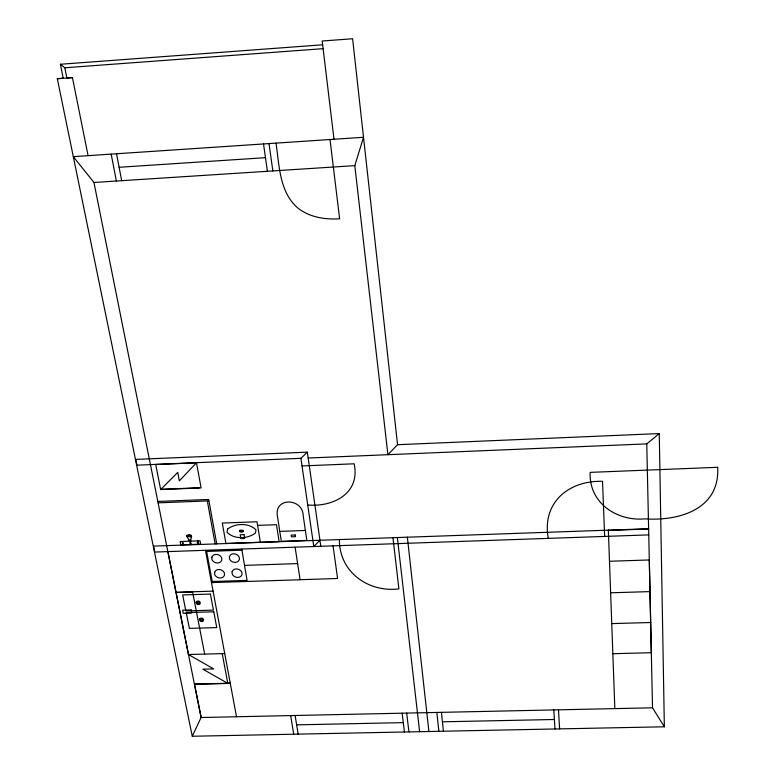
<?xml version="1.0" encoding="UTF-8"?>
<svg xmlns="http://www.w3.org/2000/svg" width="775" height="775" viewBox="0 0 775 775"><rect width="100%" height="100%" fill="white"/><g stroke="black" fill="none" stroke-linecap="round" stroke-linejoin="round"><path stroke-width="1.16" d="M354.805 165.637L363.514 137.282L73.305 156.647L93.949 182.483L201.083 717.514L192.268 736.25L664.359 726.785L659.263 433.574L397.556 444.705L387.917 454.692L354.805 165.637L93.949 182.483M196.492 462.801L179.345 480.849L177.737 472.401L160.667 489.548L155.697 464.506L196.492 462.801L201.112 487.94L160.667 489.548M319.949 540.233L313.788 546.54L300.913 458.325L307.326 452.154L320.811 546.288M308.169 458.025L646.767 443.881L659.263 433.574M192.268 736.25L57.311 78.711L63.24 78.256L60.392 64.267L322.642 44.795M60.392 64.267L64.809 67.774L323.107 48.67M57.311 78.711L72.433 77.597L88.079 155.668M72.433 77.597L66.873 77.994L64.809 67.774M119.117 167.284L265.476 157.674M307.326 452.154L135.809 459.401L137.001 465.174L300.913 458.325M302.027 465.949L354.156 463.799C360.54 493.365 333.24 507.218 307.723 505.019M162.44 489.228L199.243 487.766M157.809 501.444L208.62 499.468L208.872 500.882L158.09 502.849M257.6 525.402L276.472 524.714L279.155 541.618L225.932 543.498L222.289 523.057L257 521.778L260.39 542.287M279.775 531.388L281.335 541.318L306.852 540.417L303.248 516.072C303.132 497.56 273.11 496.765 277.576 517.032L279.775 531.388L305.379 530.468M189.023 540.175L190.727 540.117M189.226 541.212L180.178 541.531L180.827 544.864L200.667 544.166L200.047 540.834L190.921 541.153M648.627 528.744L153.595 546.094L154.816 552.062L648.752 534.886M608.307 530.42L648.627 528.996M241.868 550.202L206.625 551.422L212.224 581.512L247.089 580.388L241.752 549.107M244.561 565.372L297.629 563.599M609.402 561.265L649.305 559.957L651.31 652.715L612.802 653.712M300.09 579.7L337.58 578.489L333.056 545.871M211.468 582.606L300.099 579.758L295.12 547.189M176.032 592.313L213.057 591.141M176.061 592.497L192.607 591.974L204.658 654.09M610.564 592.798L649.973 591.606M611.698 623.604L650.642 622.519M224.663 653.558L188.461 654.526L213.677 668.912L202.885 669.193L227.986 683.453M230.272 683.201L194.496 684.063L201.19 717.514L652.54 707.808L664.359 726.785M194.418 684.267L230.194 683.395M296.651 724.848L403.281 722.629M442.428 721.816L554.406 719.491M167.875 551.616L188.48 654.517M111.183 154.118L116.366 181.03M182.193 541.463L182.842 544.796M191.561 544.486C189.032 541.328 191.997 538.141 191.309 535.36L189.042 534.653L186.649 535.525C187.066 538.509 190.931 540.679 189.865 544.544M116.531 153.77L121.685 180.691M197.906 540.902L198.594 544.234M205.453 550.308L236.52 716.759M222.222 653.625L227.802 683.453M215.15 543.934L207.351 501.105L208.95 501.038L216.729 543.876M290.664 715.587L293.725 734.216M295.13 715.499L298.162 734.128M263.51 143.956L267.423 171.275M268.993 143.588L272.858 170.926M275.997 143.123C279.368 165.521 279.3 192.597 298.375 208.465C310.058 217.407 325.287 219.683 339.644 218.802L330.005 139.519M339.431 539.545C339.072 571.863 368.164 592.681 398.902 588.884L392.944 537.656M334.006 139.248L322.187 41.017L352.606 38.75L397.556 444.705M402.147 713.194L404.414 731.997M406.691 713.097L408.919 731.91M397.362 537.501L419.624 731.697M407.359 537.153L428.904 731.503M436.858 712.448L438.873 731.309M441.43 712.351L443.416 731.212M553.825 709.929L554.977 728.984M558.484 709.832L559.608 728.887M548.283 538.373C541.696 502.81 568.54 480.297 602.543 481.333L604.645 536.416M608.346 530.061L614.837 708.612M646.767 443.881L652.531 707.808M717.689 467.306C720.033 509.097 679.462 521.226 645.091 518.853C616.803 521.517 588.729 502.839 590.163 472.372L717.689 467.306M211.875 557.186C210.568 562.505 219.761 565.527 221.727 560.228C223.064 554.9 213.832 551.858 211.875 557.186M214.656 572.25C213.358 577.53 222.483 580.504 224.45 575.283C225.767 569.993 216.612 567 214.656 572.25M229.448 556.576C228.102 561.923 237.324 564.936 239.31 559.637C240.686 554.28 231.415 551.257 229.448 556.576M232.132 571.679C230.805 576.978 239.95 579.933 241.936 574.711C243.292 569.402 234.098 566.428 232.132 571.679M186.62 536.474C196.53 537.957 189.352 533.423 186.62 536.474M227.588 529.092L226.988 532.241C233.972 539.507 247.642 539.051 255.382 533.084L256.021 529.935C249.046 522.631 235.309 523.077 227.588 529.092M196.414 601.545L195.978 602.533L196.908 604.132L198.913 604.607L199.96 604.035L200.279 602.398L199.456 601.448L198.216 600.954L196.414 601.545M197.17 602.078L197.46 603.56L199.194 603.502L198.913 602.03L197.17 602.078M199.708 618.576L199.272 619.554L200.202 621.133L202.188 621.608L203.224 621.046L203.544 619.428L202.73 618.489L201.49 617.995L199.708 618.576M200.463 619.109L200.744 620.562L202.469 620.513L202.188 619.06L200.463 619.109M239.785 530.458C238.07 532.018 242.207 532.483 243.176 531.718C244.91 530.168 240.754 529.703 239.785 530.458M240.512 530.73L240.231 531.233L241.354 531.65L242.769 531.137L240.512 530.73M197.489 542.839C196.249 542.006 199.378 542.51 197.489 542.839M182.697 543.033C182.832 543.934 184.324 542.471 182.697 543.033M244.009 534.624L240.202 534.76L240.87 538.625L244.667 538.489L244.009 534.624M295.227 534.992L291.168 535.137L291.419 536.813L295.478 536.668L295.227 534.992M210.412 594.076L182.677 594.948L185.845 610.933L213.416 610.109L210.412 594.076M191.183 609.935L182.619 610.187L183.239 613.296L191.793 613.044L191.183 609.935M213.793 611.785L186.233 612.608L189.362 628.38L216.758 627.605L213.793 611.785"/></g></svg>
